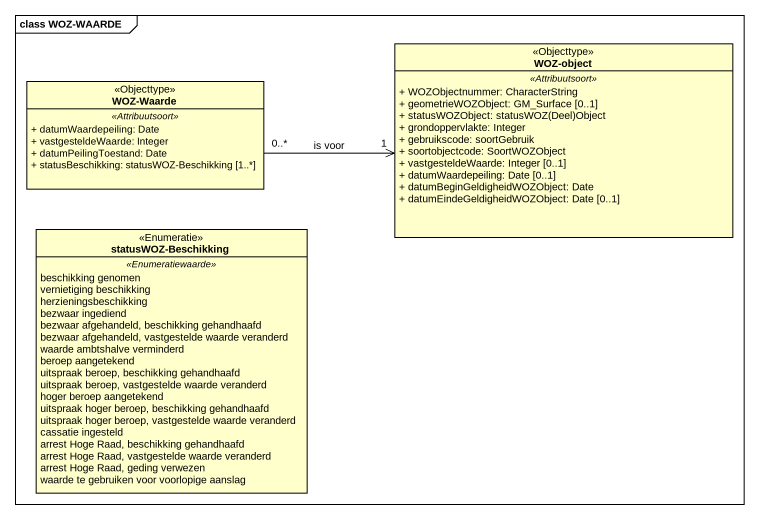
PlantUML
@startuml
mainframe class WOZ-WAARDE
hide circle
hide empty members
skinparam classAttributeIconSize 0
class "WOZ-object" as WOZ_object <<Objecttype>> {
  .. <<Attribuutsoort>> ..
  + WOZObjectnummer: CharacterString
  + geometrieWOZObject: GM_Surface [0..1]
  {field} + statusWOZObject: statusWOZ(Deel)Object
  + grondoppervlakte: Integer
  + gebruikscode: soortGebruik
  + soortobjectcode: SoortWOZObject
  + vastgesteldeWaarde: Integer [0..1]
  + datumWaardepeiling: Date [0..1]
  + datumBeginGeldigheidWOZObject: Date
  + datumEindeGeldigheidWOZObject: Date [0..1]
}
class "WOZ-Waarde" as WOZ_Waarde <<Objecttype>> {
  .. <<Attribuutsoort>> ..
  + datumWaardepeiling: Date
  + vastgesteldeWaarde: Integer
  + datumPeilingToestand: Date
  + statusBeschikking: statusWOZ-Beschikking [1..*]
}
enum "statusWOZ-Beschikking" as statusWOZ_Beschikking <<Enumeratie>> {
  .. <<Enumeratiewaarde>> ..
  beschikking genomen
  vernietiging beschikking
  herzieningsbeschikking
  bezwaar ingediend
  bezwaar afgehandeld, beschikking gehandhaafd
  bezwaar afgehandeld, vastgestelde waarde veranderd
  waarde ambtshalve verminderd
  beroep aangetekend
  uitspraak beroep, beschikking gehandhaafd
  uitspraak beroep, vastgestelde waarde veranderd
  hoger beroep aangetekend
  uitspraak hoger beroep, beschikking gehandhaafd
  uitspraak hoger beroep, vastgestelde waarde veranderd
  cassatie ingesteld
  arrest Hoge Raad, beschikking gehandhaafd
  arrest Hoge Raad, vastgestelde waarde veranderd
  arrest Hoge Raad, geding verwezen
  waarde te gebruiken voor voorlopige aanslag
}
WOZ_Waarde "0..*" -right-> "1" WOZ_object : is voor
@enduml
